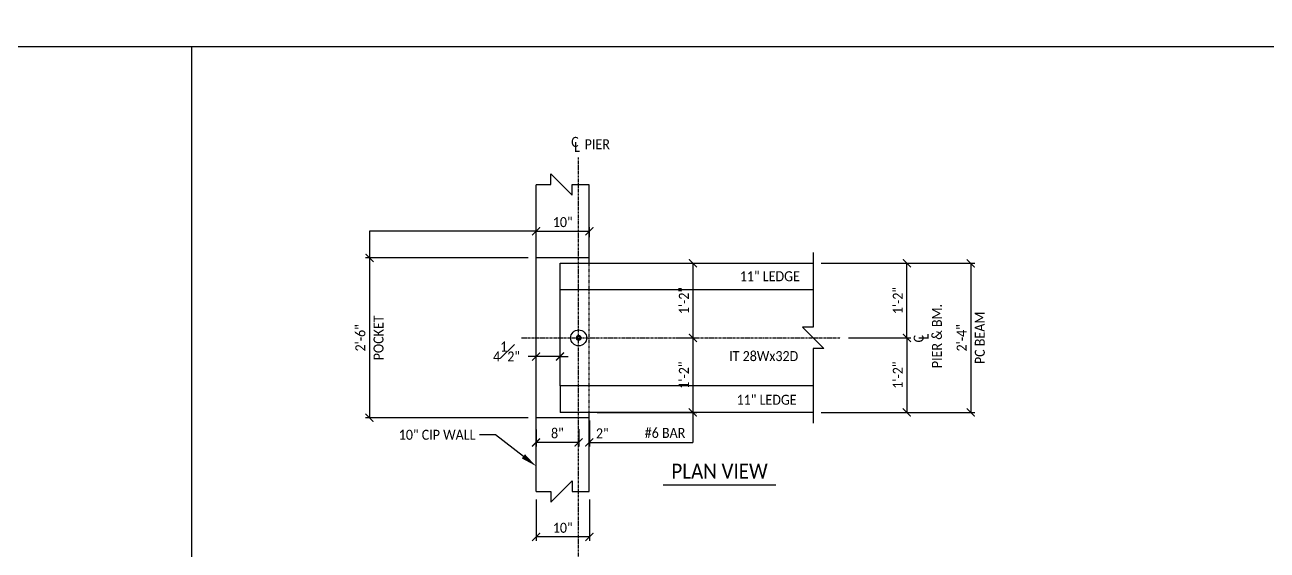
# Model space of a CAD drawing. Header units: inches. Extents: x -4800 to 29350, y 0 to 14051.
# Drawn here: x 1373.3 to 1606.5, y 865.5 to 964.1 of the extents above; entities that cross this region are included whole.
import ezdxf
from ezdxf import colors
from ezdxf.entities.mleader import LeaderData, LeaderLine
from ezdxf.math import Vec2, Vec3

# ---------------------------------------------------------------- set-up
doc = ezdxf.new("R2010")
doc.units = ezdxf.units.IN
doc.header["$LTSCALE"] = 0.5
doc.header["$MEASUREMENT"] = 0
doc.linetypes.add('CENTER2', pattern=[1.125, 0.75, -0.125, 0.125, -0.125])
doc.linetypes.add('HIDDEN2', pattern=[0.1875, 0.125, -0.0625])
for name, color, linetype in [('DET - DIMENSIONS', 3, 'Continuous'), ('DET - TAG TITLE', 3, 'Continuous'), ('DET - TEXT', 3, 'Continuous'), ('Dim', 3, 'Continuous'), ('PC BM - BEAM CONT.', 1, 'Continuous'), ('PC BM - GROUT TUBE', 11, 'Continuous'), ('PC COL - COIL ROD', 11, 'Continuous'), ('SHT - CIP WALL', 1, 'Continuous'), ('SHT - GRID LINE', 8, 'CENTER2'), ('TITLE - TEXT', 3, 'Continuous')]:
    doc.layers.add(name, color=color, linetype=linetype)
doc.layers.add('SHT - NO PLOT LINE 4', color=190, linetype='Continuous', plot=False)
doc.layers.get('0').freeze()
doc.styles.add('CMC-NARROW', font='calibril.ttf', dxfattribs={"width": 0.9})
doc.dimstyles.new('CMC-NARROW', dxfattribs={"dimscale": 96, "dimtxt": 0.078125, "dimasz": 0.0625, "dimexe": 0.03125, "dimexo": 0.0625, "dimgap": 0.03125, "dimtad": 1, "dimdec": 4, "dimzin": 3, "dimdsep": 46, "dimlunit": 4, "dimtxsty": 'CMC-NARROW', "dimblk": 'ARCHTICK', "dimcen": 0, "dimclrd": 256, "dimclre": 256, "dimclrt": 256, "dimazin": 1, "dimtfac": 0.75, "dimtdec": 4, "dimtofl": 0, "dimtmove": 1, "dimatfit": 0, "dimfxl": 1, "dimtfillclr": 256, "dimfrac": 1, "dimtzin": 0, "dimlwd": -1, "dimlwe": -1, "dimarcsym": 0})
doc.dimstyles.new('CMC-NARROW half inch eq 1 ft', dxfattribs={"dimscale": 24, "dimtxt": 0.078125, "dimasz": 0.0625, "dimexe": 0.03125, "dimexo": 0.0625, "dimgap": 0.03125, "dimtad": 1, "dimdec": 4, "dimzin": 3, "dimdsep": 46, "dimlunit": 4, "dimtxsty": 'CMC-NARROW', "dimblk": 'ARCHTICK', "dimcen": 0, "dimclrd": 256, "dimclre": 256, "dimclrt": 256, "dimazin": 1, "dimtfac": 1, "dimtdec": 4, "dimtmove": 2, "dimatfit": 0, "dimfxl": 1, "dimtfillclr": 256, "dimfrac": 1, "dimtzin": 0, "dimlwd": -1, "dimlwe": -1, "dimarcsym": 0})

# ---------------------------------------------------------------- blocks, each defined once
blk = doc.blocks.new('_Integral')
at = {"color": 0, "linetype": 'ByBlock', "lineweight": -2}
for centre, start, end in [((0.445, -0.091), 102, 168), ((-0.445, 0.091), 282, 348)]:
    blk.add_arc(centre, 0.454, start, end, dxfattribs=at)
blk = doc.blocks.new('_ArchTick')
at = {"color": 0, "linetype": 'ByBlock', "const_width": 0.15}
blk.add_lwpolyline([(-0.5, -0.5), (0.5, 0.5)], dxfattribs=at)
blk = doc.blocks.new('*D457')
at = {"layer": 'Defpoints', "color": 0, "transparency": 16777216}
for p in [(1521.29, 919.37), (1538.88, 919.37), (1526.42, 905.37)]:
    blk.add_point(p, dxfattribs=at)
at = {"layer": 'DET - DIMENSIONS', "transparency": 16777216}
for p, q in [((1522.79, 919.37), (1539.63, 919.37)), ((1538.88, 905.37), (1538.88, 919.37)), ((1527.92, 905.37), (1539.63, 905.37))]:
    blk.add_line(p, q, dxfattribs=at)
at = {"layer": 'DET - DIMENSIONS', "transparency": 16777216, "xscale": 1.5, "yscale": 1.5, "zscale": 1.5}
for p, rotation in [((1538.88, 919.37), 90), ((1538.88, 905.37), 270)]:
    blk.add_blockref('_ArchTick', p, dxfattribs=dict(at, rotation=rotation))
at = {"layer": 'DET - DIMENSIONS', "transparency": 16777216, "insert": (1537.19, 912.37), "char_height": 1.875, "attachment_point": 5, "rotation": 90, "style": 'CMC-NARROW'}
blk.add_mtext('1\'-2"', dxfattribs=at)
blk = doc.blocks.new('*D439')
at = {"layer": 'Defpoints', "color": 0, "transparency": 16777216}
for p in [(1521.29, 919.37), (1521.29, 891.37), (1550.88, 891.37)]:
    blk.add_point(p, dxfattribs=at)
at = {"layer": 'DET - DIMENSIONS', "transparency": 16777216}
for p, q in [((1522.79, 919.37), (1551.63, 919.37)), ((1550.88, 919.37), (1550.88, 891.37)), ((1522.79, 891.37), (1551.63, 891.37))]:
    blk.add_line(p, q, dxfattribs=at)
at = {"layer": 'DET - DIMENSIONS', "transparency": 16777216, "xscale": 1.5, "yscale": 1.5, "zscale": 1.5}
for p, rotation in [((1550.88, 919.37), 90), ((1550.88, 891.37), 270)]:
    blk.add_blockref('_ArchTick', p, dxfattribs=dict(at, rotation=rotation))
at = {"layer": 'DET - DIMENSIONS', "transparency": 16777216, "char_height": 1.875, "attachment_point": 5, "rotation": 90, "style": 'CMC-NARROW'}
for s, insert in [('PC BEAM', (1552.59, 905.37)), ('2\'-4"', (1549.18, 905.37))]:
    blk.add_mtext(s, dxfattribs=dict(at, insert=insert))
blk = doc.blocks.new('*D440')
at = {"layer": 'Defpoints', "color": 0, "transparency": 16777216}
for p in [(1526.42, 905.37), (1521.29, 891.37), (1538.88, 891.37)]:
    blk.add_point(p, dxfattribs=at)
at = {"layer": 'DET - DIMENSIONS', "transparency": 16777216}
for p, q in [((1527.92, 905.37), (1539.63, 905.37)), ((1538.88, 905.37), (1538.88, 891.37)), ((1522.79, 891.37), (1539.63, 891.37))]:
    blk.add_line(p, q, dxfattribs=at)
at = {"layer": 'DET - DIMENSIONS', "transparency": 16777216, "xscale": 1.5, "yscale": 1.5, "zscale": 1.5}
for p, rotation in [((1538.88, 905.37), 90), ((1538.88, 891.37), 270)]:
    blk.add_blockref('_ArchTick', p, dxfattribs=dict(at, rotation=rotation))
at = {"layer": 'DET - DIMENSIONS', "transparency": 16777216, "insert": (1537.19, 898.37), "char_height": 1.875, "attachment_point": 5, "rotation": 90, "style": 'CMC-NARROW'}
blk.add_mtext('1\'-2"', dxfattribs=at)
blk = doc.blocks.new('A$C1A190A06')
at = {"layer": 'DET - TEXT', "insert": (0.77, 2.66), "char_height": 1.88, "width": 0.2334, "attachment_point": 5, "style": 'CMC-NARROW'}
blk.add_mtext('C', dxfattribs=at)
at = {"layer": 'DET - TEXT', "insert": (1.15, 1.74), "char_height": 1.88, "attachment_point": 5, "style": 'CMC-NARROW'}
blk.add_mtext('L', dxfattribs=at)
blk = doc.blocks.new('*D441')
at = {"layer": 'Defpoints', "color": 0, "transparency": 16777216}
for p in [(1479.29, 925.38), (1479.29, 922.76), (1469.29, 920.14)]:
    blk.add_point(p, dxfattribs=at)
at = {"layer": 'DET - DIMENSIONS', "transparency": 16777216}
for p, q in [((1469.29, 921.64), (1469.29, 926.13)), ((1479.29, 924.26), (1479.29, 926.13)), ((1469.29, 925.38), (1479.29, 925.38))]:
    blk.add_line(p, q, dxfattribs=at)
at = {"layer": 'DET - DIMENSIONS', "transparency": 16777216, "xscale": 1.5, "yscale": 1.5, "zscale": 1.5, "rotation": 180}
blk.add_blockref('_ArchTick', (1469.29, 925.38), dxfattribs=at)
at = {"layer": 'DET - DIMENSIONS', "transparency": 16777216, "xscale": 1.5, "yscale": 1.5, "zscale": 1.5}
blk.add_blockref('_ArchTick', (1479.29, 925.38), dxfattribs=at)
at = {"layer": 'DET - DIMENSIONS', "transparency": 16777216, "insert": (1474.29, 927.09), "char_height": 1.875, "attachment_point": 5, "style": 'CMC-NARROW'}
blk.add_mtext('10"', dxfattribs=at)
blk = doc.blocks.new('*D442')
at = {"layer": 'Defpoints', "color": 0, "transparency": 16777216}
for p in [(1479.29, 891.37), (1477.29, 889.75), (1477.29, 885.74)]:
    blk.add_point(p, dxfattribs=at)
at = {"layer": 'DET - DIMENSIONS', "transparency": 16777216}
for p, q in [((1479.29, 889.87), (1479.29, 884.99)), ((1477.29, 888.25), (1477.29, 884.99)), ((1477.29, 885.74), (1475.79, 885.74)), ((1479.29, 885.74), (1480.79, 885.74))]:
    blk.add_line(p, q, dxfattribs=at)
at = {"layer": 'DET - DIMENSIONS', "transparency": 16777216, "xscale": 1.5, "yscale": 1.5, "zscale": 1.5}
blk.add_blockref('_ArchTick', (1477.29, 885.74), dxfattribs=at)
at = {"layer": 'DET - DIMENSIONS', "transparency": 16777216, "xscale": 1.5, "yscale": 1.5, "zscale": 1.5, "rotation": 180}
blk.add_blockref('_ArchTick', (1479.29, 885.74), dxfattribs=at)
at = {"layer": 'DET - DIMENSIONS', "transparency": 16777216, "insert": (1481.72, 887.44), "char_height": 1.875, "attachment_point": 5, "style": 'CMC-NARROW'}
blk.add_mtext('2"', dxfattribs=at)
blk = doc.blocks.new('*D443')
at = {"layer": 'Defpoints', "color": 0, "transparency": 16777216}
for p in [(1469.29, 889.67), (1477.29, 889.75), (1469.29, 885.74)]:
    blk.add_point(p, dxfattribs=at)
at = {"layer": 'DET - DIMENSIONS', "transparency": 16777216}
for p, q in [((1469.29, 888.17), (1469.29, 884.99)), ((1477.29, 888.25), (1477.29, 884.99)), ((1477.29, 885.74), (1469.29, 885.74))]:
    blk.add_line(p, q, dxfattribs=at)
at = {"layer": 'DET - DIMENSIONS', "transparency": 16777216, "xscale": 1.5, "yscale": 1.5, "zscale": 1.5, "rotation": 180}
blk.add_blockref('_ArchTick', (1469.29, 885.74), dxfattribs=at)
at = {"layer": 'DET - DIMENSIONS', "transparency": 16777216, "xscale": 1.5, "yscale": 1.5, "zscale": 1.5}
blk.add_blockref('_ArchTick', (1477.29, 885.74), dxfattribs=at)
at = {"layer": 'DET - DIMENSIONS', "transparency": 16777216, "insert": (1473.29, 887.45), "char_height": 1.875, "attachment_point": 5, "style": 'CMC-NARROW'}
blk.add_mtext('8"', dxfattribs=at)
blk = doc.blocks.new('*D445')
at = {"layer": 'Defpoints', "color": 0, "transparency": 16777216}
for p in [(1469.29, 876.55), (1479.29, 876.55), (1469.29, 868)]:
    blk.add_point(p, dxfattribs=at)
at = {"layer": 'DET - DIMENSIONS', "transparency": 16777216}
for p, q in [((1469.29, 875.05), (1469.29, 867.25)), ((1479.29, 875.05), (1479.29, 867.25)), ((1479.29, 868), (1469.29, 868))]:
    blk.add_line(p, q, dxfattribs=at)
at = {"layer": 'DET - DIMENSIONS', "transparency": 16777216, "xscale": 1.5, "yscale": 1.5, "zscale": 1.5, "rotation": 180}
blk.add_blockref('_ArchTick', (1469.29, 868), dxfattribs=at)
at = {"layer": 'DET - DIMENSIONS', "transparency": 16777216, "xscale": 1.5, "yscale": 1.5, "zscale": 1.5}
blk.add_blockref('_ArchTick', (1479.29, 868), dxfattribs=at)
at = {"layer": 'DET - DIMENSIONS', "transparency": 16777216, "insert": (1474.29, 869.71), "char_height": 1.875, "attachment_point": 5, "style": 'CMC-NARROW'}
blk.add_mtext('10"', dxfattribs=at)
blk = doc.blocks.new('*D446')
at = {"layer": 'Defpoints', "color": 0, "transparency": 16777216}
for p in [(1479.29, 919.37), (1495.1, 905.37), (1498.72, 905.37)]:
    blk.add_point(p, dxfattribs=at)
at = {"layer": 'DET - DIMENSIONS', "transparency": 16777216}
for p, q in [((1480.79, 919.37), (1499.47, 919.37)), ((1498.72, 919.37), (1498.72, 905.37)), ((1496.6, 905.37), (1499.47, 905.37))]:
    blk.add_line(p, q, dxfattribs=at)
at = {"layer": 'DET - DIMENSIONS', "transparency": 16777216, "xscale": 1.5, "yscale": 1.5, "zscale": 1.5}
for p, rotation in [((1498.72, 919.37), 90), ((1498.72, 905.37), 270)]:
    blk.add_blockref('_ArchTick', p, dxfattribs=dict(at, rotation=rotation))
at = {"layer": 'DET - DIMENSIONS', "transparency": 16777216, "insert": (1497.03, 912.37), "char_height": 1.875, "attachment_point": 5, "rotation": 90, "style": 'CMC-NARROW'}
blk.add_mtext('1\'-2"', dxfattribs=at)
blk = doc.blocks.new('*D447')
at = {"layer": 'Defpoints', "color": 0, "transparency": 16777216}
for p in [(1495.1, 905.37), (1479.29, 891.37), (1498.72, 891.37)]:
    blk.add_point(p, dxfattribs=at)
at = {"layer": 'DET - DIMENSIONS', "transparency": 16777216}
for p, q in [((1496.6, 905.37), (1499.47, 905.37)), ((1498.72, 905.37), (1498.72, 891.37)), ((1480.79, 891.37), (1499.47, 891.37))]:
    blk.add_line(p, q, dxfattribs=at)
at = {"layer": 'DET - DIMENSIONS', "transparency": 16777216, "xscale": 1.5, "yscale": 1.5, "zscale": 1.5}
for p, rotation in [((1498.72, 905.37), 90), ((1498.72, 891.37), 270)]:
    blk.add_blockref('_ArchTick', p, dxfattribs=dict(at, rotation=rotation))
at = {"layer": 'DET - DIMENSIONS', "transparency": 16777216, "insert": (1497.03, 898.37), "char_height": 1.875, "attachment_point": 5, "rotation": 90, "style": 'CMC-NARROW'}
blk.add_mtext('1\'-2"', dxfattribs=at)
blk = doc.blocks.new('*D449')
at = {"layer": 'Defpoints', "color": 0, "transparency": 16777216}
for p in [(1469.29, 901.88), (1469.29, 900.53), (1473.79, 896.37)]:
    blk.add_point(p, dxfattribs=at)
at = {"layer": 'Dim', "transparency": 16777216}
for p, q in [((1469.29, 902.03), (1469.29, 902.63)), ((1473.79, 897.87), (1473.79, 902.63)), ((1469.29, 901.88), (1467.79, 901.88)), ((1473.79, 901.88), (1469.29, 901.88)), ((1473.79, 901.88), (1475.29, 901.88))]:
    blk.add_line(p, q, dxfattribs=at)
at = {"layer": 'Dim', "transparency": 16777216, "xscale": 1.5, "yscale": 1.5, "zscale": 1.5}
blk.add_blockref('_ArchTick', (1469.29, 901.88), dxfattribs=at)
at = {"layer": 'Dim', "transparency": 16777216, "xscale": 1.5, "yscale": 1.5, "zscale": 1.5, "rotation": 180}
blk.add_blockref('_ArchTick', (1473.79, 901.88), dxfattribs=at)
at = {"layer": 'Dim', "transparency": 16777216, "insert": (1463.75, 902.81), "char_height": 1.875, "attachment_point": 5, "style": 'CMC-NARROW'}
blk.add_mtext('4{\\H1x;\\S1#2;}"', dxfattribs=at)
blk = doc.blocks.new('*D450')
at = {"layer": 'Defpoints', "color": 0, "transparency": 16777216}
for p in [(1469.29, 920.37), (1438.03, 890.37), (1469.29, 890.37)]:
    blk.add_point(p, dxfattribs=at)
at = {"layer": 'DET - DIMENSIONS', "transparency": 16777216}
for p, q in [((1467.79, 920.37), (1437.28, 920.37)), ((1438.03, 920.37), (1438.03, 890.37)), ((1467.79, 890.37), (1437.28, 890.37))]:
    blk.add_line(p, q, dxfattribs=at)
at = {"layer": 'DET - DIMENSIONS', "transparency": 16777216, "xscale": 1.5, "yscale": 1.5, "zscale": 1.5}
for p, rotation in [((1438.03, 920.37), 90), ((1438.03, 890.37), 270)]:
    blk.add_blockref('_ArchTick', p, dxfattribs=dict(at, rotation=rotation))
at = {"layer": 'DET - DIMENSIONS', "transparency": 16777216, "char_height": 1.875, "attachment_point": 5, "rotation": 90, "style": 'CMC-NARROW'}
for s, insert in [('POCKET', (1439.73, 905.37)), ('2\'-6"', (1436.32, 905.37))]:
    blk.add_mtext(s, dxfattribs=dict(at, insert=insert))

msp = doc.modelspace()

# ---------------------------------------------------------------- linework, layer by layer
at = {"layer": 'SHT - NO PLOT LINE 4'}
msp.add_line((1404.6875, 294), (1404.6875, 960), dxfattribs=at)
msp.add_lwpolyline([(1200, 294), (2018.75, 294), (2018.75, 960), (1200, 960)], close=True, dxfattribs=at)

# ---------------------------------------------------------------- next in the draw order: leaders
at = {"layer": 'TITLE - TEXT'}
ml = msp.add_multileader_mtext('Standard', dxfattribs=at)
ml.set_content('\\A1;- TOP OF GARAGE FLOOR SLAB ELEVATION = {\\C6;(-12\'-8")}  (AT HIGH POINTS)', color=256, style='CMC-NARROW')
ml.set_leader_properties(linetype='ByLayer')
ml.set_arrow_properties(name='INTEGRAL')
ml.build(insert=Vec2(0, 0))
ml.multileader.update_dxf_attribs({"dogleg_length": 0.36, "arrow_head_size": 18, "scale": 48})
ctx = ml.context
ctx.base_point, ctx.scale, ctx.char_height, ctx.arrow_head_size, ctx.landing_gap_size, ctx.plane_origin = Vec3(3494.20543, 6145.12868), 48, 11.25, 18, 144, Vec3(3457.67065, 6197.67004)
notes = []
notes.append((ctx, [(0, (0, 0, 0), (0, 0), (1, 0), 1, [])]))
ctx.mtext.insert, ctx.mtext.flow_direction = Vec3(3638.20543, 6152.22916), 5
ctx.mtext.has_bg_fill, ctx.mtext.bg_color, ctx.mtext.bg_scale_factor, ctx.mtext.bg_transparency, ctx.mtext.use_window_bg_color = 1, -1027028792, 1.5, 0, 1
for ctx, leaders in notes:
    for number, flags, end, landing, length, lines in leaders:
        leader = LeaderData()
        leader.index, (leader.has_last_leader_line, leader.has_dogleg_vector, leader.attachment_direction) = number, flags
        leader.last_leader_point, leader.dogleg_vector, leader.dogleg_length = Vec3(end), Vec3(landing), length
        for number, points, colour, breaks in lines:
            line = LeaderLine()
            line.index, line.vertices, line.color, line.breaks = number, Vec3.list(points), colors.encode_raw_color(colour), breaks
            leader.lines.append(line)
        ctx.leaders.append(leader)

# ---------------------------------------------------------------- next in the draw order: leaders
ml = msp.add_multileader_mtext('Standard', dxfattribs=at)
ml.set_content('\\A1;- TOP OF INTERIOR COLUMN FOOTING ELEVATION = {\\C6;NA} (U.N.O.)', color=256, style='CMC-NARROW')
ml.set_leader_properties(linetype='ByLayer')
ml.set_arrow_properties(name='INTEGRAL')
ml.build(insert=Vec2(0, 0))
ml.multileader.update_dxf_attribs({"dogleg_length": 0.36, "arrow_head_size": 18, "scale": 48})
ctx = ml.context
ctx.base_point, ctx.scale, ctx.char_height, ctx.arrow_head_size, ctx.landing_gap_size, ctx.plane_origin = Vec3(3494.20543, 6170.67558), 48, 11.25, 18, 144, Vec3(3457.67065, 6223.21694)
notes = []
notes.append((ctx, [(0, (0, 0, 0), (0, 0), (1, 0), 1, [])]))
ctx.mtext.insert, ctx.mtext.flow_direction = Vec3(3638.20543, 6177.77606), 5
ctx.mtext.has_bg_fill, ctx.mtext.bg_color, ctx.mtext.bg_scale_factor, ctx.mtext.bg_transparency, ctx.mtext.use_window_bg_color = 1, -1027028792, 1.5, 0, 1
for ctx, leaders in notes:
    for number, flags, end, landing, length, lines in leaders:
        leader = LeaderData()
        leader.index, (leader.has_last_leader_line, leader.has_dogleg_vector, leader.attachment_direction) = number, flags
        leader.last_leader_point, leader.dogleg_vector, leader.dogleg_length = Vec3(end), Vec3(landing), length
        for number, points, colour, breaks in lines:
            line = LeaderLine()
            line.index, line.vertices, line.color, line.breaks = number, Vec3.list(points), colors.encode_raw_color(colour), breaks
            leader.lines.append(line)
        ctx.leaders.append(leader)

# ---------------------------------------------------------------- next in the draw order: leaders
ml = msp.add_multileader_mtext('Standard', dxfattribs=at)
ml.set_content('\\A1;- TOP OF PRECAST PLANK ELEV. "LEVEL-1" = {\\C6;(-0\'-3") }(U.N.O.)', color=256, style='CMC-NARROW')
ml.set_leader_properties(linetype='ByLayer')
ml.set_arrow_properties(name='INTEGRAL')
ml.build(insert=Vec2(0, 0))
ml.multileader.update_dxf_attribs({"dogleg_length": 0.36, "arrow_head_size": 18, "scale": 48})
ctx = ml.context
ctx.base_point, ctx.scale, ctx.char_height, ctx.arrow_head_size, ctx.landing_gap_size, ctx.plane_origin = Vec3(3494.20543, 6119.32985), 48, 11.25, 18, 144, Vec3(3457.67065, 6173.9429)
notes = []
notes.append((ctx, [(0, (0, 0, 0), (0, 0), (1, 0), 1, [])]))
ctx.mtext.insert, ctx.mtext.flow_direction = Vec3(3638.20543, 6126.43033), 5
ctx.mtext.has_bg_fill, ctx.mtext.bg_color, ctx.mtext.bg_scale_factor, ctx.mtext.bg_transparency, ctx.mtext.use_window_bg_color = 1, -1027028792, 1.5, 0, 1
for ctx, leaders in notes:
    for number, flags, end, landing, length, lines in leaders:
        leader = LeaderData()
        leader.index, (leader.has_last_leader_line, leader.has_dogleg_vector, leader.attachment_direction) = number, flags
        leader.last_leader_point, leader.dogleg_vector, leader.dogleg_length = Vec3(end), Vec3(landing), length
        for number, points, colour, breaks in lines:
            line = LeaderLine()
            line.index, line.vertices, line.color, line.breaks = number, Vec3.list(points), colors.encode_raw_color(colour), breaks
            leader.lines.append(line)
        ctx.leaders.append(leader)

# ---------------------------------------------------------------- next in the draw order: leaders
ml = msp.add_multileader_mtext('Standard', dxfattribs=at)
ml.set_content('\\A1;- TOP OF FIN. FLOOR ELEV. "LEVEL-1" = {\\C6;0\'-0"} ({\\C6;3" TOPPING})', color=256, style='CMC-NARROW')
ml.set_leader_properties(linetype='ByLayer')
ml.set_arrow_properties(name='INTEGRAL')
ml.build(insert=Vec2(0, 0))
ml.multileader.update_dxf_attribs({"dogleg_length": 0.36, "arrow_head_size": 18, "scale": 48})
ctx = ml.context
ctx.base_point, ctx.scale, ctx.char_height, ctx.arrow_head_size, ctx.landing_gap_size, ctx.plane_origin = Vec3(3494.20543, 6092.66734), 48, 11.25, 18, 144, Vec3(3457.67065, 6150.14846)
notes = []
notes.append((ctx, [(0, (0, 0, 0), (0, 0), (1, 0), 1, [])]))
ctx.mtext.insert, ctx.mtext.flow_direction = Vec3(3638.20543, 6099.76782), 5
ctx.mtext.has_bg_fill, ctx.mtext.bg_color, ctx.mtext.bg_scale_factor, ctx.mtext.bg_transparency, ctx.mtext.use_window_bg_color = 1, -1027028792, 1.5, 0, 1
for ctx, leaders in notes:
    for number, flags, end, landing, length, lines in leaders:
        leader = LeaderData()
        leader.index, (leader.has_last_leader_line, leader.has_dogleg_vector, leader.attachment_direction) = number, flags
        leader.last_leader_point, leader.dogleg_vector, leader.dogleg_length = Vec3(end), Vec3(landing), length
        for number, points, colour, breaks in lines:
            line = LeaderLine()
            line.index, line.vertices, line.color, line.breaks = number, Vec3.list(points), colors.encode_raw_color(colour), breaks
            leader.lines.append(line)
        ctx.leaders.append(leader)

# ---------------------------------------------------------------- next in the draw order: leaders
ml = msp.add_multileader_mtext('Standard', dxfattribs=at)
ml.set_content('\\A1;- TOP OF PRECAST PLANK ELEV. "COURTYARD" = {\\C6;(-0\'-9") SEE PLAN FOR LOC.}', color=256, style='CMC-NARROW')
ml.set_leader_properties(linetype='ByLayer')
ml.set_arrow_properties(name='INTEGRAL')
ml.build(insert=Vec2(0, 0))
ml.multileader.update_dxf_attribs({"dogleg_length": 0.36, "arrow_head_size": 18, "scale": 48})
ctx = ml.context
ctx.base_point, ctx.scale, ctx.char_height, ctx.arrow_head_size, ctx.landing_gap_size, ctx.plane_origin = Vec3(3494.20543, 6065.71771), 48, 11.25, 18, 144, Vec3(3457.67065, 6120.33076)
notes = []
notes.append((ctx, [(0, (0, 0, 0), (0, 0), (1, 0), 1, [])]))
ctx.mtext.insert, ctx.mtext.flow_direction = Vec3(3638.20543, 6072.81819), 5
ctx.mtext.has_bg_fill, ctx.mtext.bg_color, ctx.mtext.bg_scale_factor, ctx.mtext.bg_transparency, ctx.mtext.use_window_bg_color = 1, -1027028792, 1.5, 0, 1
for ctx, leaders in notes:
    for number, flags, end, landing, length, lines in leaders:
        leader = LeaderData()
        leader.index, (leader.has_last_leader_line, leader.has_dogleg_vector, leader.attachment_direction) = number, flags
        leader.last_leader_point, leader.dogleg_vector, leader.dogleg_length = Vec3(end), Vec3(landing), length
        for number, points, colour, breaks in lines:
            line = LeaderLine()
            line.index, line.vertices, line.color, line.breaks = number, Vec3.list(points), colors.encode_raw_color(colour), breaks
            leader.lines.append(line)
        ctx.leaders.append(leader)

# ---------------------------------------------------------------- next in the draw order: linework, layer by layer
at = {"layer": 'DET - TAG TITLE'}
msp.add_line((1493.13738, 877.78159), (1514.3232, 877.78159), dxfattribs=at)
at = {"layer": 'Dim'}
for p, q in [((1469.28686, 925.38154), (1438.025, 925.38154)), ((1438.025, 925.38154), (1438.025, 920.36994)), ((1498.72301, 899.51436), (1498.72301, 885.7434)), ((1479.28686, 885.7434), (1498.72301, 885.7434))]:
    msp.add_line(p, q, dxfattribs=at)
at = {"layer": 'PC BM - BEAM CONT.'}
for p, q in [((1473.78686, 914.36994), (1473.78686, 919.36994)), ((1473.78686, 919.36994), (1521.28686, 919.36994)), ((1473.78686, 896.36994), (1473.78686, 914.36994)), ((1521.28686, 914.36994), (1473.78686, 914.36994)), ((1521.28686, 896.36994), (1473.78686, 896.36994)), ((1473.78686, 896.36994), (1473.78686, 891.36994)), ((1521.28686, 891.36994), (1473.78686, 891.36994))]:
    msp.add_line(p, q, dxfattribs=at)
at = {"layer": 'PC BM - BEAM CONT.', "color": 3}
msp.add_lwpolyline([(1521.28686, 921.36994), (1521.28686, 907.36994), (1519.28686, 907.36994), (1523.28686, 903.36994), (1521.28686, 903.36994), (1521.28686, 889.36994)], dxfattribs=at)
at = {"layer": 'PC BM - GROUT TUBE'}
msp.add_circle((1477.28686, 905.36994), 1.5, dxfattribs=at)
at = {"layer": 'PC COL - COIL ROD', "const_width": 0.75}
msp.add_lwpolyline([(1477.47436, 905.36994, -1), (1477.09936, 905.36994, -1)], format="xyb", close=True, dxfattribs=at)
at = {"layer": 'SHT - CIP WALL', "linetype": 'Continuous'}
for p, q in [((1469.28686, 876.55214), (1469.28686, 934.10957)), ((1479.28686, 919.36994), (1479.28686, 934.10957)), ((1479.28686, 920.36994), (1469.28686, 920.36994)), ((1479.28686, 876.55214), (1479.28686, 891.36994)), ((1479.28686, 890.36994), (1469.28686, 890.36994))]:
    msp.add_line(p, q, dxfattribs=at)
at = {"layer": 'SHT - CIP WALL', "color": 8, "linetype": 'HIDDEN2'}
msp.add_line((1479.28686, 891.36994), (1479.28686, 919.36994), dxfattribs=at)
at = {"layer": 'SHT - CIP WALL', "linetype": 'Continuous'}
for points in [[(1469.28686, 934.18774), (1472.04451, 934.18774), (1472.04451, 936.18774), (1476.04451, 932.18774), (1476.04451, 934.18774), (1479.28686, 934.18774)], [(1469.28686, 876.55214), (1472.04451, 876.55214), (1472.04451, 874.55214), (1476.04451, 878.55214), (1476.04451, 876.55214), (1479.28686, 876.55214)]]:
    msp.add_lwpolyline(points, dxfattribs=at)
at = {"layer": 'SHT - GRID LINE'}
for p, q in [((1477.28686, 763.34527), (1477.28686, 939.30073)), ((1466.53671, 905.36994), (1526.41889, 905.36994))]:
    msp.add_line(p, q, dxfattribs=at)

# ---------------------------------------------------------------- next in the draw order: block references
at = {"layer": 'DET - DIMENSIONS'}
msp.add_blockref('A$C1A190A06', (1475.81267, 939.48443), dxfattribs=at)
at = {"layer": 'DET - DIMENSIONS', "rotation": 90}
msp.add_blockref('A$C1A190A06', (1543.77073, 904.44612), dxfattribs=at)

# ---------------------------------------------------------------- next in the draw order: texts
at = {"layer": 'DET - TEXT', "style": 'CMC-NARROW'}
for s, insert, char_height, attachment_point in [('{\\C6;PIER}', (1478.41176, 942.65767), 1.875, 1), ('{\\C6;11"} LEDGE', (1518.79467, 917.87416), 1.875, 3), ('IT {\\C6;28}Wx{\\C6;32}D', (1518.49774, 902.88596), 1.875, 3), ('{\\C6;11"} LEDGE', (1518.19651, 894.69038), 1.875, 3), ('#6 BAR', (1497.2999, 888.47153), 1.875, 3), ('PLAN VIEW', (1503.73029, 878.95469), 2.8125, 8)]:
    msp.add_mtext(s, dxfattribs=dict(at, insert=insert, char_height=char_height, attachment_point=attachment_point))
at = {"layer": 'DET - TEXT', "insert": (1544.53708, 905.70506), "char_height": 1.875, "attachment_point": 5, "rotation": 90, "style": 'CMC-NARROW'}
msp.add_mtext('{\\C6;PIER & BM.}', dxfattribs=at)

# ---------------------------------------------------------------- next in the draw order: dimensions: what is measured, and where the dimension line sits
at = {"layer": 'DET - DIMENSIONS'}
for base, p1, p2, picture, middle in [((1479.28686, 925.38154), (1469.28686, 920.14445), (1479.28686, 922.75941), '*D441', (1474.28686, 927.08923)), ((1469.28686, 885.7434), (1477.28686, 889.74679), (1469.28686, 889.66662), '*D443', (1473.28686, 887.45109)), ((1469.28686, 868.0032), (1479.28686, 876.55214), (1469.28686, 876.55214), '*D445', (1474.28686, 869.71089))]:
    dim = msp.add_linear_dim(base=base, p1=p1, p2=p2, dimstyle='CMC-NARROW', override={"dimscale": 24}, dxfattribs=at)
    dim.commit()
    dim.dimension.update_dxf_attribs({"geometry": picture, "text_midpoint": middle})
for base, p1, p2, text, picture, middle in [((1438.025, 890.36994), (1469.28686, 920.36994), (1469.28686, 890.36994), '<>\\XPOCKET', '*D450', (1438.025, 905.36994)), ((1550.88425, 891.36994), (1521.28686, 919.36994), (1521.28686, 891.36994), '<>\\XPC BEAM', '*D439', (1550.88425, 905.36994))]:
    dim = msp.add_linear_dim(base=base, p1=p1, p2=p2, angle=90, text=text, dimstyle='CMC-NARROW', override={"dimscale": 24}, dxfattribs=at)
    dim.commit()
    dim.dimension.update_dxf_attribs({"geometry": picture, "text_midpoint": middle})
for base, p1, p2, angle, picture, middle in [((1498.72301, 905.36994), (1479.28686, 919.36994), (1495.09878, 905.36994), 90, '*D446', (1497.02757, 912.36994)), ((1538.88425, 919.36994), (1526.41889, 905.36994), (1521.28686, 919.36994), 90, '*D457', (1537.18882, 912.36994)), ((1498.72301, 891.36994), (1495.09878, 905.36994), (1479.28686, 891.36994), 90, '*D447', (1497.02757, 898.36994)), ((1538.88425, 891.36994), (1526.41889, 905.36994), (1521.28686, 891.36994), 270, '*D440', (1537.18882, 898.36994))]:
    dim = msp.add_linear_dim(base=base, p1=p1, p2=p2, angle=angle, dimstyle='CMC-NARROW', override={"dimscale": 24}, dxfattribs=at)
    dim.commit()
    dim.dimension.update_dxf_attribs({"geometry": picture, "text_midpoint": middle})
dim = msp.add_linear_dim(base=(1477.28686, 885.7434), p1=(1479.28686, 891.36994), p2=(1477.28686, 889.74679), dimstyle='CMC-NARROW', override={"dimscale": 24}, dxfattribs=at)
dim.commit()
dim.dimension.update_dxf_attribs({"geometry": '*D442', "text_midpoint": (1481.72117, 885.7434), "dimtype": 160})
at = {"layer": 'Dim'}
dim = msp.add_linear_dim(base=(1469.28686, 901.87653), p1=(1473.78686, 896.36994), p2=(1469.28686, 900.53355), dimstyle='CMC-NARROW half inch eq 1 ft', dxfattribs=at)
dim.commit()
dim.dimension.update_dxf_attribs({"geometry": '*D449', "text_midpoint": (1463.75183, 902.80633), "dimtype": 160})

# ---------------------------------------------------------------- next in the draw order: leaders
at = {"layer": 'DET - TEXT'}
ml = msp.add_multileader_mtext('Standard', dxfattribs=at)
ml.set_content('\\A1;10" CIP WALL', color=256, style='CMC-NARROW')
ml.set_leader_properties()
ml.build(insert=Vec2(0, 0))
ml.multileader.update_dxf_attribs({"dogleg_length": 0.125, "arrow_head_size": 3, "scale": 24})
ctx = ml.context
ctx.base_point, ctx.scale, ctx.char_height, ctx.arrow_head_size, ctx.landing_gap_size, ctx.plane_origin = Vec3(1443.0468, 887.16728), 24, 1.875, 3, 0.75, Vec3(1407.44124, 932.2244)
ctx.text_align_type = 2
notes = []
notes.append((ctx, [(1, (1, 1, 0), (1461.67247, 887.16728), (-1, 0), 3, [(0, [(1469.28686, 881.3018)], 0, [])])]))
ctx.mtext.insert, ctx.mtext.alignment, ctx.mtext.flow_direction = Vec3(1457.92247, 888.11704), 3, 5
for ctx, leaders in notes:
    for number, flags, end, landing, length, lines in leaders:
        leader = LeaderData()
        leader.index, (leader.has_last_leader_line, leader.has_dogleg_vector, leader.attachment_direction) = number, flags
        leader.last_leader_point, leader.dogleg_vector, leader.dogleg_length = Vec3(end), Vec3(landing), length
        for number, points, colour, breaks in lines:
            line = LeaderLine()
            line.index, line.vertices, line.color, line.breaks = number, Vec3.list(points), colors.encode_raw_color(colour), breaks
            leader.lines.append(line)
        ctx.leaders.append(leader)

doc.saveas('drawing.dxf')
